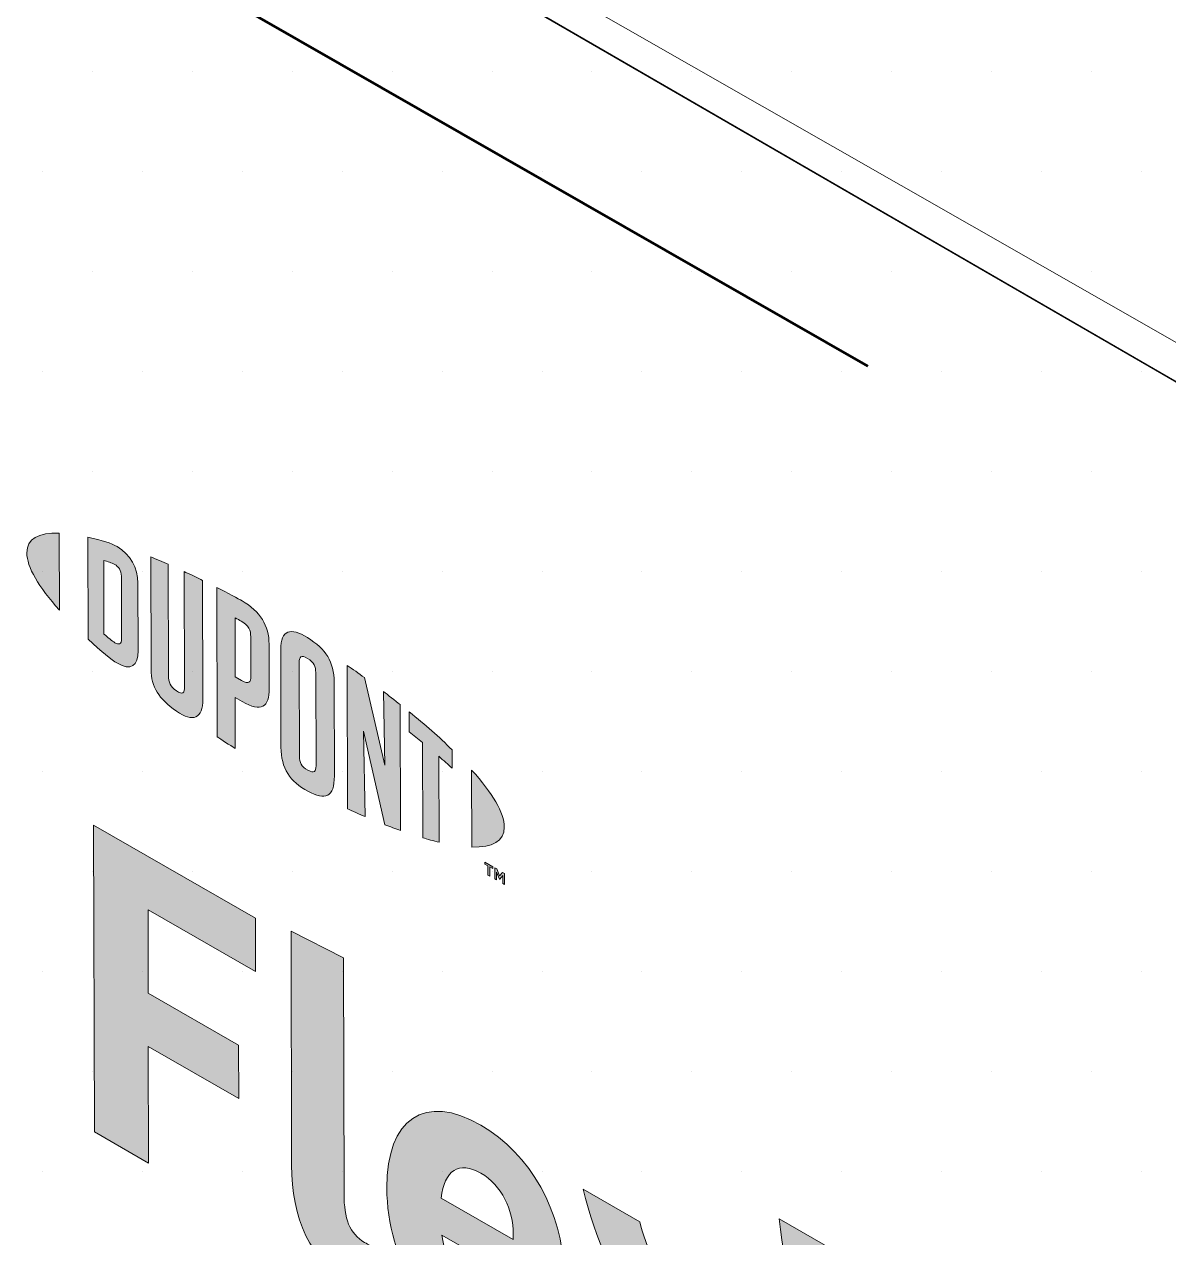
# Model space of a CAD drawing. Header units: inches. Extents: x -26 to 76, y -16 to 22.
# Drawn here: x 55.9941 to 56.2088, y -4.4526 to -4.225 of the extents above; entities that cross this region are included whole.
import ezdxf

# ---------------------------------------------------------------- set-up
doc = ezdxf.new("R2010")
doc.units = ezdxf.units.IN
doc.header["$MEASUREMENT"] = 0
doc.linetypes.add('AI-Linetype-54', pattern=[0.375, 0.25, -0.125])
for name, color, linetype, lineweight in [('.ATI-HATCH', 7, 'Continuous', 0), ('G-ANNO-TTLB', 7, 'Continuous', 0), ('LOGOS', 7, 'Continuous', 0), ('TYVEK', 7, 'Continuous', 0)]:
    doc.layers.add(name, color=color, linetype=linetype, lineweight=lineweight)

# ---------------------------------------------------------------- blocks, each defined once
blk = doc.blocks.new('Block_285')
at = {"layer": 'LOGOS', "true_color": 0x000000, "transparency": 33554687}
h = blk.add_hatch(color=18, dxfattribs=at)
h.dxf.hatch_style = 2
edge = h.paths.add_edge_path()
edge.add_spline(control_points=[(56.00721, -4.43273), (56.00721, -4.43273), (56.00707, -4.37522), (56.00707, -4.37522), (56.00707, -4.37522), (56.03742, -4.39265), (56.03742, -4.39265), (56.03742, -4.39265), (56.03745, -4.40267), (56.03745, -4.40267), (56.03745, -4.40267), (56.01728, -4.39109), (56.01728, -4.39109), (56.01728, -4.39109), (56.01732, -4.4067), (56.01732, -4.4067), (56.01732, -4.4067), (56.03428, -4.41644), (56.03428, -4.41644), (56.03428, -4.41644), (56.0343, -4.42646), (56.0343, -4.42646), (56.0343, -4.42646), (56.01734, -4.41673), (56.01734, -4.41673), (56.01734, -4.41673), (56.0174, -4.43858), (56.0174, -4.43858), (56.0174, -4.43858), (56.00721, -4.43273), (56.00721, -4.43273)], knot_values=[0, 0, 0, 0, 1, 1, 1, 2, 2, 2, 3, 3, 3, 4, 4, 4, 5, 5, 5, 6, 6, 6, 7, 7, 7, 8, 8, 8, 9, 9, 9, 10, 10, 10, 10], degree=3, periodic=0)
h = blk.add_hatch(color=18, dxfattribs=at)
h.dxf.hatch_style = 2
edge = h.paths.add_edge_path()
edge.add_spline(control_points=[(56.05406, -4.44445), (56.05407, -4.44889), (56.05507, -4.45184), (56.05792, -4.45348), (56.05863, -4.45389), (56.05934, -4.45421), (56.05999, -4.45442), (56.05999, -4.45442), (56.06072, -4.46378), (56.06072, -4.46378), (56.05937, -4.46333), (56.05716, -4.46239), (56.05573, -4.46158), (56.04754, -4.45687), (56.04425, -4.44883), (56.04422, -4.43897), (56.04422, -4.43897), (56.04412, -4.3951), (56.04412, -4.3951), (56.04412, -4.3951), (56.05395, -4.40008), (56.05395, -4.40008), (56.05395, -4.40008), (56.05406, -4.44445), (56.05406, -4.44445)], knot_values=[0, 0, 0, 0, 1, 1, 1, 2, 2, 2, 3, 3, 3, 4, 4, 4, 5, 5, 5, 6, 6, 6, 7, 7, 7, 8, 8, 8, 8], degree=3, periodic=0)
h = blk.add_hatch(color=18, dxfattribs=at)
h.dxf.hatch_style = 2
edge = h.paths.add_edge_path()
edge.add_spline(control_points=[(56.07227, -4.44514), (56.07227, -4.44514), (56.08581, -4.45292), (56.08581, -4.45292), (56.08581, -4.45292), (56.08581, -4.45193), (56.08581, -4.45193), (56.0858, -4.44733), (56.08365, -4.44273), (56.07973, -4.44048), (56.0756, -4.43811), (56.0729, -4.43993), (56.07227, -4.44514)], knot_values=[0, 0, 0, 0, 1, 1, 1, 2, 2, 2, 3, 3, 3, 4, 4, 4, 4], degree=3, periodic=0)
edge = h.paths.add_edge_path()
edge.add_spline(control_points=[(56.09392, -4.48071), (56.09079, -4.48055), (56.08616, -4.47904), (56.08146, -4.47634), (56.06998, -4.46976), (56.06213, -4.45688), (56.06209, -4.44324), (56.06206, -4.43018), (56.06923, -4.42543), (56.07971, -4.43145), (56.08904, -4.43681), (56.09519, -4.44796), (56.09522, -4.45897), (56.09522, -4.46144), (56.09509, -4.46349), (56.09495, -4.46505), (56.09495, -4.46505), (56.07243, -4.45213), (56.07243, -4.45213), (56.07337, -4.45923), (56.07673, -4.46411), (56.08243, -4.46738), (56.08592, -4.46939), (56.08927, -4.47041), (56.09233, -4.47069), (56.09233, -4.47069), (56.09392, -4.48071), (56.09392, -4.48071)], knot_values=[0, 0, 0, 0, 1, 1, 1, 2, 2, 2, 3, 3, 3, 4, 4, 4, 5, 5, 5, 6, 6, 6, 7, 7, 7, 8, 8, 8, 9, 9, 9, 9], degree=3, periodic=0)
h = blk.add_hatch(color=18, dxfattribs=at)
h.dxf.hatch_style = 2
edge = h.paths.add_edge_path()
edge.add_spline(control_points=[(56.10976, -4.46962), (56.10497, -4.4608), (56.10118, -4.45296), (56.09895, -4.44348), (56.09895, -4.44348), (56.10957, -4.44957), (56.10957, -4.44957), (56.1105, -4.4538), (56.11365, -4.46119), (56.1168, -4.46767), (56.11942, -4.46467), (56.12169, -4.46113), (56.12218, -4.45681), (56.12218, -4.45681), (56.13215, -4.46254), (56.13215, -4.46254), (56.13032, -4.47002), (56.1272, -4.47422), (56.12187, -4.47748), (56.12702, -4.48708), (56.13052, -4.49483), (56.13347, -4.50522), (56.13347, -4.50522), (56.12285, -4.49912), (56.12285, -4.49912), (56.12134, -4.49366), (56.11776, -4.48546), (56.11476, -4.47922), (56.11206, -4.48218), (56.10951, -4.48564), (56.10853, -4.4909), (56.10853, -4.4909), (56.09898, -4.48542), (56.09898, -4.48542), (56.10074, -4.4779), (56.10407, -4.47325), (56.10976, -4.46962)], knot_values=[0, 0, 0, 0, 1, 1, 1, 2, 2, 2, 3, 3, 3, 4, 4, 4, 5, 5, 5, 6, 6, 6, 7, 7, 7, 8, 8, 8, 9, 9, 9, 10, 10, 10, 11, 11, 11, 12, 12, 12, 12], degree=3, periodic=0)
h = blk.add_hatch(color=18, dxfattribs=at)
h.dxf.hatch_style = 2
edge = h.paths.add_edge_path()
edge.add_spline(control_points=[(56.19311, -4.48203), (56.19311, -4.48203), (56.20351, -4.488), (56.20351, -4.488), (56.20085, -4.50559), (56.1962, -4.52548), (56.19018, -4.53778), (56.19018, -4.53778), (56.179, -4.53136), (56.179, -4.53136), (56.17548, -4.51908), (56.17232, -4.50521), (56.16965, -4.49022), (56.16697, -4.50214), (56.16394, -4.51246), (56.1604, -4.52068), (56.1604, -4.52068), (56.14921, -4.51426), (56.14921, -4.51426), (56.14347, -4.49521), (56.13836, -4.46971), (56.13568, -4.44906), (56.13568, -4.44906), (56.14601, -4.45499), (56.14601, -4.45499), (56.14826, -4.47359), (56.1523, -4.49535), (56.15524, -4.50664), (56.15828, -4.49879), (56.16301, -4.48263), (56.16503, -4.46591), (56.16503, -4.46591), (56.17415, -4.47115), (56.17415, -4.47115), (56.17634, -4.49028), (56.18101, -4.51184), (56.18417, -4.52325), (56.187, -4.51528), (56.19101, -4.49813), (56.19311, -4.48203)], knot_values=[0, 0, 0, 0, 1, 1, 1, 2, 2, 2, 3, 3, 3, 4, 4, 4, 5, 5, 5, 6, 6, 6, 7, 7, 7, 8, 8, 8, 9, 9, 9, 10, 10, 10, 11, 11, 11, 12, 12, 12, 13, 13, 13, 13], degree=3, periodic=0)
at = {"layer": 'LOGOS'}
for points, knots in [([(56.00721, -4.43273), (56.00721, -4.43273), (56.00707, -4.37522), (56.00707, -4.37522), (56.00707, -4.37522), (56.03742, -4.39265), (56.03742, -4.39265), (56.03742, -4.39265), (56.03745, -4.40267), (56.03745, -4.40267), (56.03745, -4.40267), (56.01728, -4.39109), (56.01728, -4.39109), (56.01728, -4.39109), (56.01732, -4.4067), (56.01732, -4.4067), (56.01732, -4.4067), (56.03428, -4.41644), (56.03428, -4.41644), (56.03428, -4.41644), (56.0343, -4.42646), (56.0343, -4.42646), (56.0343, -4.42646), (56.01734, -4.41673), (56.01734, -4.41673), (56.01734, -4.41673), (56.0174, -4.43858), (56.0174, -4.43858), (56.0174, -4.43858), (56.00721, -4.43273), (56.00721, -4.43273)], [0, 0, 0, 0, 1, 1, 1, 2, 2, 2, 3, 3, 3, 4, 4, 4, 5, 5, 5, 6, 6, 6, 7, 7, 7, 8, 8, 8, 9, 9, 9, 10, 10, 10, 10]), ([(56.05406, -4.44445), (56.05407, -4.44889), (56.05507, -4.45184), (56.05792, -4.45348), (56.05863, -4.45389), (56.05934, -4.45421), (56.05999, -4.45442), (56.05999, -4.45442), (56.06072, -4.46378), (56.06072, -4.46378), (56.05937, -4.46333), (56.05716, -4.46239), (56.05573, -4.46158), (56.04754, -4.45687), (56.04425, -4.44883), (56.04422, -4.43897), (56.04422, -4.43897), (56.04412, -4.3951), (56.04412, -4.3951), (56.04412, -4.3951), (56.05395, -4.40008), (56.05395, -4.40008), (56.05395, -4.40008), (56.05406, -4.44445), (56.05406, -4.44445)], [0, 0, 0, 0, 1, 1, 1, 2, 2, 2, 3, 3, 3, 4, 4, 4, 5, 5, 5, 6, 6, 6, 7, 7, 7, 8, 8, 8, 8]), ([(56.09392, -4.48071), (56.09079, -4.48055), (56.08616, -4.47904), (56.08146, -4.47634), (56.06998, -4.46976), (56.06213, -4.45688), (56.06209, -4.44324), (56.06206, -4.43018), (56.06923, -4.42543), (56.07971, -4.43145), (56.08904, -4.43681), (56.09519, -4.44796), (56.09522, -4.45897), (56.09522, -4.46144), (56.09509, -4.46349), (56.09495, -4.46505), (56.09495, -4.46505), (56.07243, -4.45213), (56.07243, -4.45213), (56.07337, -4.45923), (56.07673, -4.46411), (56.08243, -4.46738), (56.08592, -4.46939), (56.08927, -4.47041), (56.09233, -4.47069), (56.09233, -4.47069), (56.09392, -4.48071), (56.09392, -4.48071)], [0, 0, 0, 0, 1, 1, 1, 2, 2, 2, 3, 3, 3, 4, 4, 4, 5, 5, 5, 6, 6, 6, 7, 7, 7, 8, 8, 8, 9, 9, 9, 9]), ([(56.07227, -4.44514), (56.07227, -4.44514), (56.08581, -4.45292), (56.08581, -4.45292), (56.08581, -4.45292), (56.08581, -4.45193), (56.08581, -4.45193), (56.0858, -4.44733), (56.08365, -4.44273), (56.07973, -4.44048), (56.0756, -4.43811), (56.0729, -4.43993), (56.07227, -4.44514)], [0, 0, 0, 0, 1, 1, 1, 2, 2, 2, 3, 3, 3, 4, 4, 4, 4]), ([(56.10976, -4.46962), (56.10497, -4.4608), (56.10118, -4.45296), (56.09895, -4.44348), (56.09895, -4.44348), (56.10957, -4.44957), (56.10957, -4.44957), (56.1105, -4.4538), (56.11365, -4.46119), (56.1168, -4.46767), (56.11942, -4.46467), (56.12169, -4.46113), (56.12218, -4.45681), (56.12218, -4.45681), (56.13215, -4.46254), (56.13215, -4.46254), (56.13032, -4.47002), (56.1272, -4.47422), (56.12187, -4.47748), (56.12702, -4.48708), (56.13052, -4.49483), (56.13347, -4.50522), (56.13347, -4.50522), (56.12285, -4.49912), (56.12285, -4.49912), (56.12134, -4.49366), (56.11776, -4.48546), (56.11476, -4.47922), (56.11206, -4.48218), (56.10951, -4.48564), (56.10853, -4.4909), (56.10853, -4.4909), (56.09898, -4.48542), (56.09898, -4.48542), (56.10074, -4.4779), (56.10407, -4.47325), (56.10976, -4.46962)], [0, 0, 0, 0, 1, 1, 1, 2, 2, 2, 3, 3, 3, 4, 4, 4, 5, 5, 5, 6, 6, 6, 7, 7, 7, 8, 8, 8, 9, 9, 9, 10, 10, 10, 11, 11, 11, 12, 12, 12, 12]), ([(56.19311, -4.48203), (56.19311, -4.48203), (56.20351, -4.488), (56.20351, -4.488), (56.20085, -4.50559), (56.1962, -4.52548), (56.19018, -4.53778), (56.19018, -4.53778), (56.179, -4.53136), (56.179, -4.53136), (56.17548, -4.51908), (56.17232, -4.50521), (56.16965, -4.49022), (56.16697, -4.50214), (56.16394, -4.51246), (56.1604, -4.52068), (56.1604, -4.52068), (56.14921, -4.51426), (56.14921, -4.51426), (56.14347, -4.49521), (56.13836, -4.46971), (56.13568, -4.44906), (56.13568, -4.44906), (56.14601, -4.45499), (56.14601, -4.45499), (56.14826, -4.47359), (56.1523, -4.49535), (56.15524, -4.50664), (56.15828, -4.49879), (56.16301, -4.48263), (56.16503, -4.46591), (56.16503, -4.46591), (56.17415, -4.47115), (56.17415, -4.47115), (56.17634, -4.49028), (56.18101, -4.51184), (56.18417, -4.52325), (56.187, -4.51528), (56.19101, -4.49813), (56.19311, -4.48203)], [0, 0, 0, 0, 1, 1, 1, 2, 2, 2, 3, 3, 3, 4, 4, 4, 5, 5, 5, 6, 6, 6, 7, 7, 7, 8, 8, 8, 9, 9, 9, 10, 10, 10, 11, 11, 11, 12, 12, 12, 13, 13, 13, 13])]:
    blk.add_open_spline(points, degree=3, knots=knots, dxfattribs=at)
blk = doc.blocks.new('Block_286')
at = {"layer": 'LOGOS', "true_color": 0x000000, "transparency": 33554687}
h = blk.add_hatch(color=18, dxfattribs=at)
h.dxf.hatch_style = 2
edge = h.paths.add_edge_path()
edge.add_spline(control_points=[(55.99454, -4.32413), (55.99454, -4.32678), (55.99677, -4.33053), (56.00066, -4.33489), (56.00066, -4.33489), (56.00063, -4.32045), (56.00063, -4.32045), (55.99675, -4.32033), (55.99453, -4.32151), (55.99454, -4.32413)], knot_values=[0, 0, 0, 0, 1, 1, 1, 2, 2, 2, 3, 3, 3, 3], degree=3, periodic=0)
h = blk.add_hatch(color=18, dxfattribs=at)
h.dxf.hatch_style = 2
edge = h.paths.add_edge_path()
edge.add_spline(control_points=[(56.01233, -4.34024), (56.01233, -4.34135), (56.01176, -4.34139), (56.01107, -4.34099), (56.01053, -4.34068), (56.0097, -4.33998), (56.00902, -4.33938), (56.00902, -4.33938), (56.00899, -4.32558), (56.00899, -4.32558), (56.00967, -4.32576), (56.01049, -4.32601), (56.01103, -4.32632), (56.01172, -4.32671), (56.0123, -4.32741), (56.0123, -4.32852), (56.0123, -4.32852), (56.01233, -4.34024), (56.01233, -4.34024)], knot_values=[0, 0, 0, 0, 1, 1, 1, 2, 2, 2, 3, 3, 3, 4, 4, 4, 5, 5, 5, 6, 6, 6, 6], degree=3, periodic=0)
edge = h.paths.add_edge_path()
edge.add_spline(control_points=[(56.01147, -4.32297), (56.01039, -4.32234), (56.00883, -4.32181), (56.006, -4.3212), (56.006, -4.3212), (56.00604, -4.34034), (56.00604, -4.34034), (56.00854, -4.34263), (56.01044, -4.34424), (56.01153, -4.34486), (56.01403, -4.3463), (56.01543, -4.34534), (56.01543, -4.34251), (56.01543, -4.34251), (56.0154, -4.3298), (56.0154, -4.3298), (56.01539, -4.32697), (56.01398, -4.3244), (56.01147, -4.32297)], knot_values=[0, 0, 0, 0, 1, 1, 1, 2, 2, 2, 3, 3, 3, 4, 4, 4, 5, 5, 5, 6, 6, 6, 6], degree=3, periodic=0)
h = blk.add_hatch(color=18, dxfattribs=at)
h.dxf.hatch_style = 2
edge = h.paths.add_edge_path()
edge.add_spline(control_points=[(56.02414, -4.34927), (56.02415, -4.35037), (56.02382, -4.35088), (56.02262, -4.35003), (56.02144, -4.34919), (56.02112, -4.34843), (56.02112, -4.34712), (56.02112, -4.34712), (56.02107, -4.32629), (56.02107, -4.32629), (56.02029, -4.32594), (56.01854, -4.32522), (56.0178, -4.32491), (56.0178, -4.32491), (56.01785, -4.34598), (56.01785, -4.34598), (56.01786, -4.34934), (56.01928, -4.35146), (56.02263, -4.35383), (56.0257, -4.356), (56.02757, -4.35529), (56.02756, -4.35155), (56.02756, -4.35155), (56.02751, -4.3293), (56.02751, -4.3293), (56.02687, -4.32897), (56.02477, -4.32797), (56.02409, -4.32767), (56.02409, -4.32767), (56.02414, -4.34927), (56.02414, -4.34927)], knot_values=[0, 0, 0, 0, 1, 1, 1, 2, 2, 2, 3, 3, 3, 4, 4, 4, 5, 5, 5, 6, 6, 6, 7, 7, 7, 8, 8, 8, 9, 9, 9, 10, 10, 10, 10], degree=3, periodic=0)
h = blk.add_hatch(color=18, dxfattribs=at)
h.dxf.hatch_style = 2
edge = h.paths.add_edge_path()
edge.add_spline(control_points=[(56.03657, -4.34726), (56.03657, -4.34847), (56.03621, -4.34887), (56.03482, -4.34808), (56.03482, -4.34808), (56.03362, -4.34739), (56.03362, -4.34739), (56.03362, -4.34739), (56.0336, -4.33633), (56.0336, -4.33633), (56.03413, -4.3366), (56.03441, -4.33676), (56.03473, -4.33694), (56.03624, -4.3378), (56.03655, -4.33864), (56.03655, -4.33987), (56.03655, -4.33987), (56.03657, -4.34726), (56.03657, -4.34726)], knot_values=[0, 0, 0, 0, 1, 1, 1, 2, 2, 2, 3, 3, 3, 4, 4, 4, 5, 5, 5, 6, 6, 6, 6], degree=3, periodic=0)
edge = h.paths.add_edge_path()
edge.add_spline(control_points=[(56.03492, -4.33314), (56.03433, -4.3328), (56.03216, -4.33165), (56.03017, -4.33064), (56.03017, -4.33064), (56.03024, -4.35867), (56.03024, -4.35867), (56.03092, -4.3591), (56.0327, -4.36023), (56.03366, -4.36081), (56.03366, -4.36081), (56.03363, -4.35129), (56.03363, -4.35129), (56.03363, -4.35129), (56.03497, -4.35205), (56.03497, -4.35205), (56.03855, -4.35409), (56.04003, -4.3531), (56.04002, -4.34954), (56.04002, -4.34954), (56.04, -4.34128), (56.04, -4.34128), (56.03999, -4.33779), (56.03832, -4.33509), (56.03492, -4.33314)], knot_values=[0, 0, 0, 0, 1, 1, 1, 2, 2, 2, 3, 3, 3, 4, 4, 4, 5, 5, 5, 6, 6, 6, 7, 7, 7, 8, 8, 8, 8], degree=3, periodic=0)
h = blk.add_hatch(color=18, dxfattribs=at)
h.dxf.hatch_style = 2
edge = h.paths.add_edge_path()
edge.add_spline(control_points=[(56.0488, -4.36406), (56.0488, -4.36516), (56.04848, -4.36555), (56.04727, -4.3649), (56.04603, -4.36423), (56.04569, -4.36342), (56.04568, -4.36227), (56.04568, -4.36227), (56.04564, -4.34479), (56.04564, -4.34479), (56.04564, -4.34364), (56.04597, -4.3432), (56.04722, -4.34396), (56.04843, -4.34469), (56.04875, -4.34547), (56.04875, -4.34658), (56.04875, -4.34658), (56.0488, -4.36406), (56.0488, -4.36406)], knot_values=[0, 0, 0, 0, 1, 1, 1, 2, 2, 2, 3, 3, 3, 4, 4, 4, 5, 5, 5, 6, 6, 6, 6], degree=3, periodic=0)
edge = h.paths.add_edge_path()
edge.add_spline(control_points=[(56.04721, -4.34004), (56.04404, -4.33805), (56.04216, -4.33858), (56.04217, -4.34227), (56.04217, -4.34227), (56.04222, -4.36061), (56.04222, -4.36061), (56.04223, -4.3645), (56.04394, -4.36709), (56.04728, -4.36884), (56.05055, -4.37055), (56.05226, -4.3701), (56.05225, -4.36595), (56.05225, -4.36595), (56.0522, -4.34845), (56.0522, -4.34845), (56.05219, -4.3445), (56.05065, -4.34221), (56.04721, -4.34004)], knot_values=[0, 0, 0, 0, 1, 1, 1, 2, 2, 2, 3, 3, 3, 4, 4, 4, 5, 5, 5, 6, 6, 6, 6], degree=3, periodic=0)
h = blk.add_hatch(color=18, dxfattribs=at)
h.dxf.hatch_style = 2
edge = h.paths.add_edge_path()
edge.add_spline(control_points=[(56.06171, -4.36396), (56.06171, -4.36396), (56.05788, -4.34753), (56.05788, -4.34753), (56.05685, -4.34678), (56.05561, -4.34591), (56.05465, -4.34525), (56.05465, -4.34525), (56.05471, -4.37215), (56.05471, -4.37215), (56.05539, -4.37247), (56.05711, -4.37323), (56.058, -4.37361), (56.058, -4.37361), (56.05769, -4.3576), (56.05769, -4.3576), (56.05769, -4.3576), (56.06173, -4.37514), (56.06173, -4.37514), (56.06259, -4.37547), (56.06383, -4.37594), (56.06465, -4.37623), (56.06465, -4.37623), (56.06459, -4.35259), (56.06459, -4.35259), (56.06374, -4.35191), (56.06219, -4.35071), (56.06144, -4.35015), (56.06144, -4.35015), (56.06171, -4.36396), (56.06171, -4.36396)], knot_values=[0, 0, 0, 0, 1, 1, 1, 2, 2, 2, 3, 3, 3, 4, 4, 4, 5, 5, 5, 6, 6, 6, 7, 7, 7, 8, 8, 8, 9, 9, 9, 10, 10, 10, 10], degree=3, periodic=0)
h = blk.add_hatch(color=18, dxfattribs=at)
h.dxf.hatch_style = 2
edge = h.paths.add_edge_path()
edge.add_spline(control_points=[(56.06629, -4.35769), (56.06714, -4.35835), (56.06797, -4.35903), (56.06878, -4.3597), (56.06878, -4.3597), (56.06883, -4.37758), (56.06883, -4.37758), (56.06957, -4.37781), (56.07096, -4.37819), (56.07188, -4.3784), (56.07188, -4.3784), (56.07184, -4.3623), (56.07184, -4.3623), (56.07273, -4.36307), (56.07357, -4.36382), (56.07433, -4.36451), (56.07433, -4.36451), (56.07433, -4.36106), (56.07433, -4.36106), (56.07191, -4.3587), (56.06931, -4.35642), (56.06628, -4.35395), (56.06628, -4.35395), (56.06629, -4.35769), (56.06629, -4.35769)], knot_values=[0, 0, 0, 0, 1, 1, 1, 2, 2, 2, 3, 3, 3, 4, 4, 4, 5, 5, 5, 6, 6, 6, 7, 7, 7, 8, 8, 8, 8], degree=3, periodic=0)
h = blk.add_hatch(color=18, dxfattribs=at)
h.dxf.hatch_style = 2
edge = h.paths.add_edge_path()
edge.add_spline(control_points=[(56.08413, -4.37557), (56.08414, -4.37822), (56.08192, -4.37941), (56.07804, -4.37931), (56.07804, -4.37931), (56.078, -4.36487), (56.078, -4.36487), (56.08189, -4.36921), (56.08413, -4.37295), (56.08413, -4.37557)], knot_values=[0, 0, 0, 0, 1, 1, 1, 2, 2, 2, 3, 3, 3, 3], degree=3, periodic=0)
h = blk.add_hatch(color=18, dxfattribs=at)
h.dxf.hatch_style = 2
edge = h.paths.add_edge_path()
edge.add_spline(control_points=[(56.08234, -4.38322), (56.08234, -4.38322), (56.08271, -4.38343), (56.08271, -4.38343), (56.08271, -4.38343), (56.08325, -4.38473), (56.08325, -4.38473), (56.08325, -4.38473), (56.0838, -4.38406), (56.0838, -4.38406), (56.0838, -4.38406), (56.08415, -4.38426), (56.08415, -4.38426), (56.08415, -4.38426), (56.08416, -4.38634), (56.08416, -4.38634), (56.08416, -4.38634), (56.08383, -4.38615), (56.08383, -4.38615), (56.08383, -4.38615), (56.08382, -4.38467), (56.08382, -4.38467), (56.08382, -4.38467), (56.08327, -4.38535), (56.08327, -4.38535), (56.08327, -4.38535), (56.08323, -4.38533), (56.08323, -4.38533), (56.08323, -4.38533), (56.08267, -4.38401), (56.08267, -4.38401), (56.08267, -4.38401), (56.08268, -4.38549), (56.08268, -4.38549), (56.08268, -4.38549), (56.08234, -4.3853), (56.08234, -4.3853), (56.08234, -4.3853), (56.08234, -4.38322), (56.08234, -4.38322)], knot_values=[0, 0, 0, 0, 1, 1, 1, 2, 2, 2, 3, 3, 3, 4, 4, 4, 5, 5, 5, 6, 6, 6, 7, 7, 7, 8, 8, 8, 9, 9, 9, 10, 10, 10, 11, 11, 11, 12, 12, 12, 13, 13, 13, 13], degree=3, periodic=0)
edge = h.paths.add_edge_path()
edge.add_spline(control_points=[(56.08105, -4.38285), (56.08105, -4.38285), (56.08049, -4.38253), (56.08049, -4.38253), (56.08049, -4.38253), (56.08049, -4.38216), (56.08049, -4.38216), (56.08049, -4.38216), (56.08195, -4.383), (56.08195, -4.383), (56.08195, -4.383), (56.08195, -4.38336), (56.08195, -4.38336), (56.08195, -4.38336), (56.0814, -4.38304), (56.0814, -4.38304), (56.0814, -4.38304), (56.0814, -4.38476), (56.0814, -4.38476), (56.0814, -4.38476), (56.08105, -4.38456), (56.08105, -4.38456), (56.08105, -4.38456), (56.08105, -4.38285), (56.08105, -4.38285)], knot_values=[0, 0, 0, 0, 1, 1, 1, 2, 2, 2, 3, 3, 3, 4, 4, 4, 5, 5, 5, 6, 6, 6, 7, 7, 7, 8, 8, 8, 8], degree=3, periodic=0)
at = {"layer": 'LOGOS'}
for points, knots in [([(55.99454, -4.32413), (55.99454, -4.32678), (55.99677, -4.33053), (56.00066, -4.33489), (56.00066, -4.33489), (56.00063, -4.32045), (56.00063, -4.32045), (55.99675, -4.32033), (55.99453, -4.32151), (55.99454, -4.32413)], [0, 0, 0, 0, 1, 1, 1, 2, 2, 2, 3, 3, 3, 3]), ([(56.01147, -4.32297), (56.01039, -4.32234), (56.00883, -4.32181), (56.006, -4.3212), (56.006, -4.3212), (56.00604, -4.34034), (56.00604, -4.34034), (56.00854, -4.34263), (56.01044, -4.34424), (56.01153, -4.34486), (56.01403, -4.3463), (56.01543, -4.34534), (56.01543, -4.34251), (56.01543, -4.34251), (56.0154, -4.3298), (56.0154, -4.3298), (56.01539, -4.32697), (56.01398, -4.3244), (56.01147, -4.32297)], [0, 0, 0, 0, 1, 1, 1, 2, 2, 2, 3, 3, 3, 4, 4, 4, 5, 5, 5, 6, 6, 6, 6]), ([(56.01233, -4.34024), (56.01233, -4.34135), (56.01176, -4.34139), (56.01107, -4.34099), (56.01053, -4.34068), (56.0097, -4.33998), (56.00902, -4.33938), (56.00902, -4.33938), (56.00899, -4.32558), (56.00899, -4.32558), (56.00967, -4.32576), (56.01049, -4.32601), (56.01103, -4.32632), (56.01172, -4.32671), (56.0123, -4.32741), (56.0123, -4.32852), (56.0123, -4.32852), (56.01233, -4.34024), (56.01233, -4.34024)], [0, 0, 0, 0, 1, 1, 1, 2, 2, 2, 3, 3, 3, 4, 4, 4, 5, 5, 5, 6, 6, 6, 6]), ([(56.02414, -4.34927), (56.02415, -4.35037), (56.02382, -4.35088), (56.02262, -4.35003), (56.02144, -4.34919), (56.02112, -4.34843), (56.02112, -4.34712), (56.02112, -4.34712), (56.02107, -4.32629), (56.02107, -4.32629), (56.02029, -4.32594), (56.01854, -4.32522), (56.0178, -4.32491), (56.0178, -4.32491), (56.01785, -4.34598), (56.01785, -4.34598), (56.01786, -4.34934), (56.01928, -4.35146), (56.02263, -4.35383), (56.0257, -4.356), (56.02757, -4.35529), (56.02756, -4.35155), (56.02756, -4.35155), (56.02751, -4.3293), (56.02751, -4.3293), (56.02687, -4.32897), (56.02477, -4.32797), (56.02409, -4.32767), (56.02409, -4.32767), (56.02414, -4.34927), (56.02414, -4.34927)], [0, 0, 0, 0, 1, 1, 1, 2, 2, 2, 3, 3, 3, 4, 4, 4, 5, 5, 5, 6, 6, 6, 7, 7, 7, 8, 8, 8, 9, 9, 9, 10, 10, 10, 10]), ([(56.03492, -4.33314), (56.03433, -4.3328), (56.03216, -4.33165), (56.03017, -4.33064), (56.03017, -4.33064), (56.03024, -4.35867), (56.03024, -4.35867), (56.03092, -4.3591), (56.0327, -4.36023), (56.03366, -4.36081), (56.03366, -4.36081), (56.03363, -4.35129), (56.03363, -4.35129), (56.03363, -4.35129), (56.03497, -4.35205), (56.03497, -4.35205), (56.03855, -4.35409), (56.04003, -4.3531), (56.04002, -4.34954), (56.04002, -4.34954), (56.04, -4.34128), (56.04, -4.34128), (56.03999, -4.33779), (56.03832, -4.33509), (56.03492, -4.33314)], [0, 0, 0, 0, 1, 1, 1, 2, 2, 2, 3, 3, 3, 4, 4, 4, 5, 5, 5, 6, 6, 6, 7, 7, 7, 8, 8, 8, 8]), ([(56.03657, -4.34726), (56.03657, -4.34847), (56.03621, -4.34887), (56.03482, -4.34808), (56.03482, -4.34808), (56.03362, -4.34739), (56.03362, -4.34739), (56.03362, -4.34739), (56.0336, -4.33633), (56.0336, -4.33633), (56.03413, -4.3366), (56.03441, -4.33676), (56.03473, -4.33694), (56.03624, -4.3378), (56.03655, -4.33864), (56.03655, -4.33987), (56.03655, -4.33987), (56.03657, -4.34726), (56.03657, -4.34726)], [0, 0, 0, 0, 1, 1, 1, 2, 2, 2, 3, 3, 3, 4, 4, 4, 5, 5, 5, 6, 6, 6, 6]), ([(56.04721, -4.34004), (56.04404, -4.33805), (56.04216, -4.33858), (56.04217, -4.34227), (56.04217, -4.34227), (56.04222, -4.36061), (56.04222, -4.36061), (56.04223, -4.3645), (56.04394, -4.36709), (56.04728, -4.36884), (56.05055, -4.37055), (56.05226, -4.3701), (56.05225, -4.36595), (56.05225, -4.36595), (56.0522, -4.34845), (56.0522, -4.34845), (56.05219, -4.3445), (56.05065, -4.34221), (56.04721, -4.34004)], [0, 0, 0, 0, 1, 1, 1, 2, 2, 2, 3, 3, 3, 4, 4, 4, 5, 5, 5, 6, 6, 6, 6]), ([(56.0488, -4.36406), (56.0488, -4.36516), (56.04848, -4.36555), (56.04727, -4.3649), (56.04603, -4.36423), (56.04569, -4.36342), (56.04568, -4.36227), (56.04568, -4.36227), (56.04564, -4.34479), (56.04564, -4.34479), (56.04564, -4.34364), (56.04597, -4.3432), (56.04722, -4.34396), (56.04843, -4.34469), (56.04875, -4.34547), (56.04875, -4.34658), (56.04875, -4.34658), (56.0488, -4.36406), (56.0488, -4.36406)], [0, 0, 0, 0, 1, 1, 1, 2, 2, 2, 3, 3, 3, 4, 4, 4, 5, 5, 5, 6, 6, 6, 6]), ([(56.06171, -4.36396), (56.06171, -4.36396), (56.05788, -4.34753), (56.05788, -4.34753), (56.05685, -4.34678), (56.05561, -4.34591), (56.05465, -4.34525), (56.05465, -4.34525), (56.05471, -4.37215), (56.05471, -4.37215), (56.05539, -4.37247), (56.05711, -4.37323), (56.058, -4.37361), (56.058, -4.37361), (56.05769, -4.3576), (56.05769, -4.3576), (56.05769, -4.3576), (56.06173, -4.37514), (56.06173, -4.37514), (56.06259, -4.37547), (56.06383, -4.37594), (56.06465, -4.37623), (56.06465, -4.37623), (56.06459, -4.35259), (56.06459, -4.35259), (56.06374, -4.35191), (56.06219, -4.35071), (56.06144, -4.35015), (56.06144, -4.35015), (56.06171, -4.36396), (56.06171, -4.36396)], [0, 0, 0, 0, 1, 1, 1, 2, 2, 2, 3, 3, 3, 4, 4, 4, 5, 5, 5, 6, 6, 6, 7, 7, 7, 8, 8, 8, 9, 9, 9, 10, 10, 10, 10]), ([(56.06629, -4.35769), (56.06714, -4.35835), (56.06797, -4.35903), (56.06878, -4.3597), (56.06878, -4.3597), (56.06883, -4.37758), (56.06883, -4.37758), (56.06957, -4.37781), (56.07096, -4.37819), (56.07188, -4.3784), (56.07188, -4.3784), (56.07184, -4.3623), (56.07184, -4.3623), (56.07273, -4.36307), (56.07357, -4.36382), (56.07433, -4.36451), (56.07433, -4.36451), (56.07433, -4.36106), (56.07433, -4.36106), (56.07191, -4.3587), (56.06931, -4.35642), (56.06628, -4.35395), (56.06628, -4.35395), (56.06629, -4.35769), (56.06629, -4.35769)], [0, 0, 0, 0, 1, 1, 1, 2, 2, 2, 3, 3, 3, 4, 4, 4, 5, 5, 5, 6, 6, 6, 7, 7, 7, 8, 8, 8, 8]), ([(56.08413, -4.37557), (56.08414, -4.37822), (56.08192, -4.37941), (56.07804, -4.37931), (56.07804, -4.37931), (56.078, -4.36487), (56.078, -4.36487), (56.08189, -4.36921), (56.08413, -4.37295), (56.08413, -4.37557)], [0, 0, 0, 0, 1, 1, 1, 2, 2, 2, 3, 3, 3, 3]), ([(56.08105, -4.38285), (56.08105, -4.38285), (56.08049, -4.38253), (56.08049, -4.38253), (56.08049, -4.38253), (56.08049, -4.38216), (56.08049, -4.38216), (56.08049, -4.38216), (56.08195, -4.383), (56.08195, -4.383), (56.08195, -4.383), (56.08195, -4.38336), (56.08195, -4.38336), (56.08195, -4.38336), (56.0814, -4.38304), (56.0814, -4.38304), (56.0814, -4.38304), (56.0814, -4.38476), (56.0814, -4.38476), (56.0814, -4.38476), (56.08105, -4.38456), (56.08105, -4.38456), (56.08105, -4.38456), (56.08105, -4.38285), (56.08105, -4.38285)], [0, 0, 0, 0, 1, 1, 1, 2, 2, 2, 3, 3, 3, 4, 4, 4, 5, 5, 5, 6, 6, 6, 7, 7, 7, 8, 8, 8, 8]), ([(56.08234, -4.38322), (56.08234, -4.38322), (56.08271, -4.38343), (56.08271, -4.38343), (56.08271, -4.38343), (56.08325, -4.38473), (56.08325, -4.38473), (56.08325, -4.38473), (56.0838, -4.38406), (56.0838, -4.38406), (56.0838, -4.38406), (56.08415, -4.38426), (56.08415, -4.38426), (56.08415, -4.38426), (56.08416, -4.38634), (56.08416, -4.38634), (56.08416, -4.38634), (56.08383, -4.38615), (56.08383, -4.38615), (56.08383, -4.38615), (56.08382, -4.38467), (56.08382, -4.38467), (56.08382, -4.38467), (56.08327, -4.38535), (56.08327, -4.38535), (56.08327, -4.38535), (56.08323, -4.38533), (56.08323, -4.38533), (56.08323, -4.38533), (56.08267, -4.38401), (56.08267, -4.38401), (56.08267, -4.38401), (56.08268, -4.38549), (56.08268, -4.38549), (56.08268, -4.38549), (56.08234, -4.3853), (56.08234, -4.3853), (56.08234, -4.3853), (56.08234, -4.38322), (56.08234, -4.38322)], [0, 0, 0, 0, 1, 1, 1, 2, 2, 2, 3, 3, 3, 4, 4, 4, 5, 5, 5, 6, 6, 6, 7, 7, 7, 8, 8, 8, 9, 9, 9, 10, 10, 10, 11, 11, 11, 12, 12, 12, 13, 13, 13, 13])]:
    blk.add_open_spline(points, degree=3, knots=knots, dxfattribs=at)
blk = doc.blocks.new('Block_284')
at = {"layer": 'LOGOS'}
for name in ['Block_286', 'Block_285']:
    blk.add_blockref(name, (0, 0), dxfattribs=at)
blk = doc.blocks.new('Block_345')
at = {"layer": '.ATI-HATCH'}
blk.add_open_spline([(56.42065, -4.4048), (56.42065, -4.4048), (56.42847, -3.88084), (56.42847, -3.88084), (56.42847, -3.88084), (56.79127, -4.08857), (56.79127, -4.08857), (56.79127, -4.08857), (56.79127, -4.55294), (56.79127, -4.55294), (56.79127, -4.59691), (56.77968, -4.64011), (56.75766, -4.67817), (56.6885, -4.79772), (56.53553, -4.83857), (56.41598, -4.76941), (56.41598, -4.76941), (55.09438, -4.00488), (55.09438, -4.00488), (55.01711, -3.96018), (54.96952, -3.87768), (54.96952, -3.78841), (54.96952, -3.78841), (54.96952, -3.18259), (54.96952, -3.18259), (54.96952, -3.18259), (55.28118, -3.36127), (55.28118, -3.36127), (55.28118, -3.36127), (55.28118, -3.75466), (55.28118, -3.75466), (55.28118, -3.75466), (56.42065, -4.4048), (56.42065, -4.4048)], degree=3, knots=[0, 0, 0, 0, 1, 1, 1, 2, 2, 2, 3, 3, 3, 4, 4, 4, 5, 5, 5, 6, 6, 6, 7, 7, 7, 8, 8, 8, 9, 9, 9, 10, 10, 10, 11, 11, 11, 11], dxfattribs=at)
at = {"layer": '.ATI-HATCH', "color": 8, "lineweight": 0, "true_color": 0x808080}
for points in [[(56.0068, -4.23386), (56.0068, -4.23386), (56.0068, -4.23386), (56.0068, -4.23386)], [(56.02555, -4.23386), (56.02555, -4.23386), (56.02555, -4.23386), (56.02555, -4.23386)], [(56.04431, -4.23386), (56.04431, -4.23386), (56.04431, -4.23386), (56.04431, -4.23386)], [(56.06306, -4.23386), (56.06306, -4.23386), (56.06306, -4.23386), (56.06306, -4.23386)], [(56.08182, -4.23386), (56.08182, -4.23386), (56.08182, -4.23386), (56.08182, -4.23386)], [(56.10057, -4.23386), (56.10057, -4.23386), (56.10057, -4.23386), (56.10057, -4.23386)], [(56.11933, -4.23386), (56.11933, -4.23386), (56.11933, -4.23386), (56.11933, -4.23386)], [(55.99742, -4.25261), (55.99742, -4.25261), (55.99742, -4.25261), (55.99742, -4.25261)], [(56.01617, -4.25261), (56.01617, -4.25261), (56.01617, -4.25261), (56.01617, -4.25261)], [(56.03493, -4.25261), (56.03493, -4.25261), (56.03493, -4.25261), (56.03493, -4.25261)], [(56.05369, -4.25261), (56.05369, -4.25261), (56.05369, -4.25261), (56.05369, -4.25261)], [(56.07244, -4.25261), (56.07244, -4.25261), (56.07244, -4.25261), (56.07244, -4.25261)], [(56.0912, -4.25261), (56.0912, -4.25261), (56.0912, -4.25261), (56.0912, -4.25261)], [(56.10995, -4.25261), (56.10995, -4.25261), (56.10995, -4.25261), (56.10995, -4.25261)], [(56.12871, -4.25261), (56.12871, -4.25261), (56.12871, -4.25261), (56.12871, -4.25261)], [(56.14746, -4.25261), (56.14746, -4.25261), (56.14746, -4.25261), (56.14746, -4.25261)], [(56.0068, -4.27137), (56.0068, -4.27137), (56.0068, -4.27137), (56.0068, -4.27137)], [(56.02555, -4.27137), (56.02555, -4.27137), (56.02555, -4.27137), (56.02555, -4.27137)], [(56.04431, -4.27137), (56.04431, -4.27137), (56.04431, -4.27137), (56.04431, -4.27137)], [(56.06306, -4.27137), (56.06306, -4.27137), (56.06306, -4.27137), (56.06306, -4.27137)], [(56.08182, -4.27137), (56.08182, -4.27137), (56.08182, -4.27137), (56.08182, -4.27137)], [(56.10057, -4.27137), (56.10057, -4.27137), (56.10057, -4.27137), (56.10057, -4.27137)], [(56.11933, -4.27137), (56.11933, -4.27137), (56.11933, -4.27137), (56.11933, -4.27137)], [(56.13809, -4.27137), (56.13809, -4.27137), (56.13809, -4.27137), (56.13809, -4.27137)], [(56.15684, -4.27137), (56.15684, -4.27137), (56.15684, -4.27137), (56.15684, -4.27137)], [(56.1756, -4.27137), (56.1756, -4.27137), (56.1756, -4.27137), (56.1756, -4.27137)], [(55.99742, -4.29012), (55.99742, -4.29012), (55.99742, -4.29012), (55.99742, -4.29012)], [(56.01617, -4.29012), (56.01617, -4.29012), (56.01617, -4.29012), (56.01617, -4.29012)], [(56.03493, -4.29012), (56.03493, -4.29012), (56.03493, -4.29012), (56.03493, -4.29012)], [(56.05369, -4.29012), (56.05369, -4.29012), (56.05369, -4.29012), (56.05369, -4.29012)], [(56.07244, -4.29012), (56.07244, -4.29012), (56.07244, -4.29012), (56.07244, -4.29012)], [(56.0912, -4.29012), (56.0912, -4.29012), (56.0912, -4.29012), (56.0912, -4.29012)], [(56.10995, -4.29012), (56.10995, -4.29012), (56.10995, -4.29012), (56.10995, -4.29012)], [(56.12871, -4.29012), (56.12871, -4.29012), (56.12871, -4.29012), (56.12871, -4.29012)], [(56.14746, -4.29012), (56.14746, -4.29012), (56.14746, -4.29012), (56.14746, -4.29012)], [(56.16622, -4.29012), (56.16622, -4.29012), (56.16622, -4.29012), (56.16622, -4.29012)], [(56.18498, -4.29012), (56.18498, -4.29012), (56.18498, -4.29012), (56.18498, -4.29012)], [(56.20373, -4.29012), (56.20373, -4.29012), (56.20373, -4.29012), (56.20373, -4.29012)], [(56.0068, -4.30888), (56.0068, -4.30888), (56.0068, -4.30888), (56.0068, -4.30888)], [(56.02555, -4.30888), (56.02555, -4.30888), (56.02555, -4.30888), (56.02555, -4.30888)], [(56.04431, -4.30888), (56.04431, -4.30888), (56.04431, -4.30888), (56.04431, -4.30888)], [(56.06306, -4.30888), (56.06306, -4.30888), (56.06306, -4.30888), (56.06306, -4.30888)], [(56.08182, -4.30888), (56.08182, -4.30888), (56.08182, -4.30888), (56.08182, -4.30888)], [(56.10057, -4.30888), (56.10057, -4.30888), (56.10057, -4.30888), (56.10057, -4.30888)], [(56.11933, -4.30888), (56.11933, -4.30888), (56.11933, -4.30888), (56.11933, -4.30888)], [(56.13809, -4.30888), (56.13809, -4.30888), (56.13809, -4.30888), (56.13809, -4.30888)], [(56.15684, -4.30888), (56.15684, -4.30888), (56.15684, -4.30888), (56.15684, -4.30888)], [(56.1756, -4.30888), (56.1756, -4.30888), (56.1756, -4.30888), (56.1756, -4.30888)], [(56.19435, -4.30888), (56.19435, -4.30888), (56.19435, -4.30888), (56.19435, -4.30888)], [(55.99742, -4.32763), (55.99742, -4.32763), (55.99742, -4.32763), (55.99742, -4.32763)], [(56.01617, -4.32763), (56.01617, -4.32763), (56.01617, -4.32763), (56.01617, -4.32763)], [(56.03493, -4.32763), (56.03493, -4.32763), (56.03493, -4.32763), (56.03493, -4.32763)], [(56.05369, -4.32763), (56.05369, -4.32763), (56.05369, -4.32763), (56.05369, -4.32763)], [(56.07244, -4.32763), (56.07244, -4.32763), (56.07244, -4.32763), (56.07244, -4.32763)], [(56.0912, -4.32763), (56.0912, -4.32763), (56.0912, -4.32763), (56.0912, -4.32763)], [(56.10995, -4.32763), (56.10995, -4.32763), (56.10995, -4.32763), (56.10995, -4.32763)], [(56.12871, -4.32763), (56.12871, -4.32763), (56.12871, -4.32763), (56.12871, -4.32763)], [(56.14746, -4.32763), (56.14746, -4.32763), (56.14746, -4.32763), (56.14746, -4.32763)], [(56.16622, -4.32763), (56.16622, -4.32763), (56.16622, -4.32763), (56.16622, -4.32763)], [(56.18498, -4.32763), (56.18498, -4.32763), (56.18498, -4.32763), (56.18498, -4.32763)], [(56.20373, -4.32763), (56.20373, -4.32763), (56.20373, -4.32763), (56.20373, -4.32763)], [(56.0068, -4.34639), (56.0068, -4.34639), (56.0068, -4.34639), (56.0068, -4.34639)], [(56.02555, -4.34639), (56.02555, -4.34639), (56.02555, -4.34639), (56.02555, -4.34639)], [(56.04431, -4.34639), (56.04431, -4.34639), (56.04431, -4.34639), (56.04431, -4.34639)], [(56.06306, -4.34639), (56.06306, -4.34639), (56.06306, -4.34639), (56.06306, -4.34639)], [(56.08182, -4.34639), (56.08182, -4.34639), (56.08182, -4.34639), (56.08182, -4.34639)], [(56.10057, -4.34639), (56.10057, -4.34639), (56.10057, -4.34639), (56.10057, -4.34639)], [(56.11933, -4.34639), (56.11933, -4.34639), (56.11933, -4.34639), (56.11933, -4.34639)], [(56.13809, -4.34639), (56.13809, -4.34639), (56.13809, -4.34639), (56.13809, -4.34639)], [(56.15684, -4.34639), (56.15684, -4.34639), (56.15684, -4.34639), (56.15684, -4.34639)], [(56.1756, -4.34639), (56.1756, -4.34639), (56.1756, -4.34639), (56.1756, -4.34639)], [(56.19435, -4.34639), (56.19435, -4.34639), (56.19435, -4.34639), (56.19435, -4.34639)], [(55.99742, -4.36514), (55.99742, -4.36514), (55.99742, -4.36514), (55.99742, -4.36514)], [(56.01617, -4.36514), (56.01617, -4.36514), (56.01617, -4.36514), (56.01617, -4.36514)], [(56.03493, -4.36514), (56.03493, -4.36514), (56.03493, -4.36514), (56.03493, -4.36514)], [(56.05369, -4.36514), (56.05369, -4.36514), (56.05369, -4.36514), (56.05369, -4.36514)], [(56.07244, -4.36514), (56.07244, -4.36514), (56.07244, -4.36514), (56.07244, -4.36514)], [(56.0912, -4.36514), (56.0912, -4.36514), (56.0912, -4.36514), (56.0912, -4.36514)], [(56.10995, -4.36514), (56.10995, -4.36514), (56.10995, -4.36514), (56.10995, -4.36514)], [(56.12871, -4.36514), (56.12871, -4.36514), (56.12871, -4.36514), (56.12871, -4.36514)], [(56.14746, -4.36514), (56.14746, -4.36514), (56.14746, -4.36514), (56.14746, -4.36514)], [(56.16622, -4.36514), (56.16622, -4.36514), (56.16622, -4.36514), (56.16622, -4.36514)], [(56.18498, -4.36514), (56.18498, -4.36514), (56.18498, -4.36514), (56.18498, -4.36514)], [(56.20373, -4.36514), (56.20373, -4.36514), (56.20373, -4.36514), (56.20373, -4.36514)], [(56.0068, -4.3839), (56.0068, -4.3839), (56.0068, -4.3839), (56.0068, -4.3839)], [(56.02555, -4.3839), (56.02555, -4.3839), (56.02555, -4.3839), (56.02555, -4.3839)], [(56.04431, -4.3839), (56.04431, -4.3839), (56.04431, -4.3839), (56.04431, -4.3839)], [(56.06306, -4.3839), (56.06306, -4.3839), (56.06306, -4.3839), (56.06306, -4.3839)], [(56.08182, -4.3839), (56.08182, -4.3839), (56.08182, -4.3839), (56.08182, -4.3839)], [(56.10057, -4.3839), (56.10057, -4.3839), (56.10057, -4.3839), (56.10057, -4.3839)], [(56.11933, -4.3839), (56.11933, -4.3839), (56.11933, -4.3839), (56.11933, -4.3839)], [(56.13809, -4.3839), (56.13809, -4.3839), (56.13809, -4.3839), (56.13809, -4.3839)], [(56.15684, -4.3839), (56.15684, -4.3839), (56.15684, -4.3839), (56.15684, -4.3839)], [(56.1756, -4.3839), (56.1756, -4.3839), (56.1756, -4.3839), (56.1756, -4.3839)], [(56.19435, -4.3839), (56.19435, -4.3839), (56.19435, -4.3839), (56.19435, -4.3839)], [(55.99742, -4.40266), (55.99742, -4.40266), (55.99742, -4.40266), (55.99742, -4.40266)], [(56.01617, -4.40266), (56.01617, -4.40266), (56.01617, -4.40266), (56.01617, -4.40266)], [(56.03493, -4.40266), (56.03493, -4.40266), (56.03493, -4.40266), (56.03493, -4.40266)], [(56.05369, -4.40266), (56.05369, -4.40266), (56.05369, -4.40266), (56.05369, -4.40266)], [(56.07244, -4.40266), (56.07244, -4.40266), (56.07244, -4.40266), (56.07244, -4.40266)], [(56.0912, -4.40266), (56.0912, -4.40266), (56.0912, -4.40266), (56.0912, -4.40266)], [(56.10995, -4.40266), (56.10995, -4.40266), (56.10995, -4.40266), (56.10995, -4.40266)], [(56.12871, -4.40266), (56.12871, -4.40266), (56.12871, -4.40266), (56.12871, -4.40266)], [(56.14746, -4.40266), (56.14746, -4.40266), (56.14746, -4.40266), (56.14746, -4.40266)], [(56.16622, -4.40266), (56.16622, -4.40266), (56.16622, -4.40266), (56.16622, -4.40266)], [(56.18498, -4.40266), (56.18498, -4.40266), (56.18498, -4.40266), (56.18498, -4.40266)], [(56.20373, -4.40266), (56.20373, -4.40266), (56.20373, -4.40266), (56.20373, -4.40266)], [(56.0068, -4.42141), (56.0068, -4.42141), (56.0068, -4.42141), (56.0068, -4.42141)], [(56.02555, -4.42141), (56.02555, -4.42141), (56.02555, -4.42141), (56.02555, -4.42141)], [(56.04431, -4.42141), (56.04431, -4.42141), (56.04431, -4.42141), (56.04431, -4.42141)], [(56.06306, -4.42141), (56.06306, -4.42141), (56.06306, -4.42141), (56.06306, -4.42141)], [(56.08182, -4.42141), (56.08182, -4.42141), (56.08182, -4.42141), (56.08182, -4.42141)], [(56.10057, -4.42141), (56.10057, -4.42141), (56.10057, -4.42141), (56.10057, -4.42141)], [(56.11933, -4.42141), (56.11933, -4.42141), (56.11933, -4.42141), (56.11933, -4.42141)], [(56.13809, -4.42141), (56.13809, -4.42141), (56.13809, -4.42141), (56.13809, -4.42141)], [(56.15684, -4.42141), (56.15684, -4.42141), (56.15684, -4.42141), (56.15684, -4.42141)], [(56.1756, -4.42141), (56.1756, -4.42141), (56.1756, -4.42141), (56.1756, -4.42141)], [(56.19435, -4.42141), (56.19435, -4.42141), (56.19435, -4.42141), (56.19435, -4.42141)], [(55.99742, -4.44017), (55.99742, -4.44017), (55.99742, -4.44017), (55.99742, -4.44017)], [(56.01617, -4.44017), (56.01617, -4.44017), (56.01617, -4.44017), (56.01617, -4.44017)], [(56.03493, -4.44017), (56.03493, -4.44017), (56.03493, -4.44017), (56.03493, -4.44017)], [(56.05369, -4.44017), (56.05369, -4.44017), (56.05369, -4.44017), (56.05369, -4.44017)], [(56.07244, -4.44017), (56.07244, -4.44017), (56.07244, -4.44017), (56.07244, -4.44017)], [(56.0912, -4.44017), (56.0912, -4.44017), (56.0912, -4.44017), (56.0912, -4.44017)], [(56.10995, -4.44017), (56.10995, -4.44017), (56.10995, -4.44017), (56.10995, -4.44017)], [(56.12871, -4.44017), (56.12871, -4.44017), (56.12871, -4.44017), (56.12871, -4.44017)], [(56.14746, -4.44017), (56.14746, -4.44017), (56.14746, -4.44017), (56.14746, -4.44017)], [(56.16622, -4.44017), (56.16622, -4.44017), (56.16622, -4.44017), (56.16622, -4.44017)], [(56.18498, -4.44017), (56.18498, -4.44017), (56.18498, -4.44017), (56.18498, -4.44017)], [(56.20373, -4.44017), (56.20373, -4.44017), (56.20373, -4.44017), (56.20373, -4.44017)]]:
    blk.add_open_spline(points, degree=3, dxfattribs=at)
blk = doc.blocks.new('Block_346')
at = {"layer": '.ATI-HATCH'}
blk.add_open_spline([(55.5667, -3.19809), (55.5667, -3.19809), (55.28118, -3.36127), (55.28118, -3.36127), (55.28118, -3.36127), (55.28118, -3.74024), (55.28118, -3.74024), (55.28118, -3.74917), (55.28594, -3.75742), (55.29367, -3.76189), (55.29367, -3.76189), (56.40501, -4.40479), (56.40501, -4.40479), (56.41249, -4.40911), (56.42205, -4.40656), (56.42637, -4.39909), (56.42775, -4.39671), (56.42847, -4.39401), (56.42847, -4.39126), (56.42847, -4.39126), (56.42847, -4.08832), (56.42847, -4.08832), (56.42847, -4.08832), (55.5667, -3.59148), (55.5667, -3.59148), (55.5667, -3.59148), (55.5667, -3.19809), (55.5667, -3.19809)], degree=3, knots=[0, 0, 0, 0, 1, 1, 1, 2, 2, 2, 3, 3, 3, 4, 4, 4, 5, 5, 5, 6, 6, 6, 7, 7, 7, 8, 8, 8, 9, 9, 9, 9], dxfattribs=at)
at = {"layer": '.ATI-HATCH', "color": 8, "lineweight": 0, "true_color": 0x808080}
for points in [[(56.11933, -4.23386), (56.11933, -4.23386), (56.11933, -4.23386), (56.11933, -4.23386)], [(56.13809, -4.23386), (56.13809, -4.23386), (56.13809, -4.23386), (56.13809, -4.23386)], [(56.15684, -4.23386), (56.15684, -4.23386), (56.15684, -4.23386), (56.15684, -4.23386)], [(56.1756, -4.23386), (56.1756, -4.23386), (56.1756, -4.23386), (56.1756, -4.23386)], [(56.19435, -4.23386), (56.19435, -4.23386), (56.19435, -4.23386), (56.19435, -4.23386)], [(56.14746, -4.25261), (56.14746, -4.25261), (56.14746, -4.25261), (56.14746, -4.25261)], [(56.16622, -4.25261), (56.16622, -4.25261), (56.16622, -4.25261), (56.16622, -4.25261)], [(56.18498, -4.25261), (56.18498, -4.25261), (56.18498, -4.25261), (56.18498, -4.25261)], [(56.20373, -4.25261), (56.20373, -4.25261), (56.20373, -4.25261), (56.20373, -4.25261)], [(56.1756, -4.27137), (56.1756, -4.27137), (56.1756, -4.27137), (56.1756, -4.27137)], [(56.19435, -4.27137), (56.19435, -4.27137), (56.19435, -4.27137), (56.19435, -4.27137)]]:
    blk.add_open_spline(points, degree=3, dxfattribs=at)

msp = doc.modelspace()

# ---------------------------------------------------------------- hatches: boundary and pattern name
at = {"layer": 'G-ANNO-TTLB', "true_color": 0xff00ff, "transparency": 33554687}
h = msp.add_hatch(color=6, dxfattribs=at)
edge = h.paths.add_edge_path()
edge.add_spline(control_points=[(71.22733, -15.13455), (71.22733, -15.13455), (30.5273, -15.13455), (30.5273, -15.13455), (30.5273, -15.13455), (30.5273, 19.00075), (30.5273, 19.00075), (30.5273, 19.00075), (71.22733, 19.00075), (71.22733, 19.00075), (71.22733, 19.00075), (71.22733, -15.13455), (71.22733, -15.13455)], knot_values=[0, 0, 0, 0, 1, 1, 1, 2, 2, 2, 3, 3, 3, 4, 4, 4, 4], degree=3, periodic=0)
edge = h.paths.add_edge_path()
edge.add_spline(control_points=[(30.65233, 18.87572), (30.65233, 18.87572), (30.65233, -15.00951), (30.65233, -15.00951), (30.65233, -15.00951), (71.10229, -15.00951), (71.10229, -15.00951), (71.10229, -15.00951), (71.10229, 18.87572), (71.10229, 18.87572), (71.10229, 18.87572), (30.65233, 18.87572), (30.65233, 18.87572)], knot_values=[0, 0, 0, 0, 1, 1, 1, 2, 2, 2, 3, 3, 3, 4, 4, 4, 4], degree=3, periodic=0)
edge.add_line((30.65233, 18.87572), (30.65233, 18.87572))

# ---------------------------------------------------------------- linework, layer by layer
at = {"layer": 'G-ANNO-TTLB'}
for points in [[(71.22733, -15.13455), (71.22733, -15.13455), (30.5273, -15.13455), (30.5273, -15.13455), (30.5273, -15.13455), (30.5273, 19.00075), (30.5273, 19.00075), (30.5273, 19.00075), (71.22733, 19.00075), (71.22733, 19.00075), (71.22733, 19.00075), (71.22733, -15.13455), (71.22733, -15.13455)], [(30.65233, 18.87572), (30.65233, 18.87572), (30.65233, -15.00951), (30.65233, -15.00951), (30.65233, -15.00951), (71.10229, -15.00951), (71.10229, -15.00951), (71.10229, -15.00951), (71.10229, 18.87572), (71.10229, 18.87572), (71.10229, 18.87572), (30.65233, 18.87572), (30.65233, 18.87572)]]:
    msp.add_open_spline(points, degree=3, knots=[0, 0, 0, 0, 1, 1, 1, 2, 2, 2, 3, 3, 3, 4, 4, 4, 4], dxfattribs=at)
at = {"layer": 'TYVEK', "color": 4, "lineweight": 25, "true_color": 0x00ffff}
msp.add_line((55.29367, -3.76189), (56.40501, -4.40479), dxfattribs=at)
at = {"layer": 'TYVEK', "color": 18, "linetype": 'AI-Linetype-54', "lineweight": 60, "true_color": 0x000000}
msp.add_line((55.28454, -3.79227), (56.42669, -4.44624), dxfattribs=at)
at = {"layer": 'TYVEK', "color": 4, "lineweight": 25, "true_color": 0x00ffff}
msp.add_open_spline([(55.5667, -3.19809), (55.5667, -3.19809), (55.28118, -3.36127), (55.28118, -3.36127), (55.28118, -3.36127), (55.28118, -3.74024), (55.28118, -3.74024), (55.28118, -3.74917), (55.28594, -3.75742), (55.29367, -3.76189), (55.29367, -3.76189), (56.40501, -4.40479), (56.40501, -4.40479), (56.41249, -4.40911), (56.42205, -4.40656), (56.42637, -4.39909), (56.42775, -4.39671), (56.42847, -4.39401), (56.42847, -4.39126), (56.42847, -4.39126), (56.42847, -4.08832), (56.42847, -4.08832), (56.42847, -4.08832), (55.5667, -3.59148), (55.5667, -3.59148), (55.5667, -3.59148), (55.5667, -3.19809), (55.5667, -3.19809), (55.5667, -3.19809), (55.5667, -3.19809), (55.5667, -3.19809)], degree=3, knots=[0, 0, 0, 0, 1, 1, 1, 2, 2, 2, 3, 3, 3, 4, 4, 4, 5, 5, 5, 6, 6, 6, 7, 7, 7, 8, 8, 8, 9, 9, 9, 10, 10, 10, 10], dxfattribs=at)

# ---------------------------------------------------------------- block references
at = {"layer": '.ATI-HATCH'}
for name in ['Block_345', 'Block_346']:
    msp.add_blockref(name, (0, 0), dxfattribs=at)
at = {"layer": 'LOGOS'}
msp.add_blockref('Block_284', (0, 0), dxfattribs=at)

doc.saveas('drawing.dxf')
